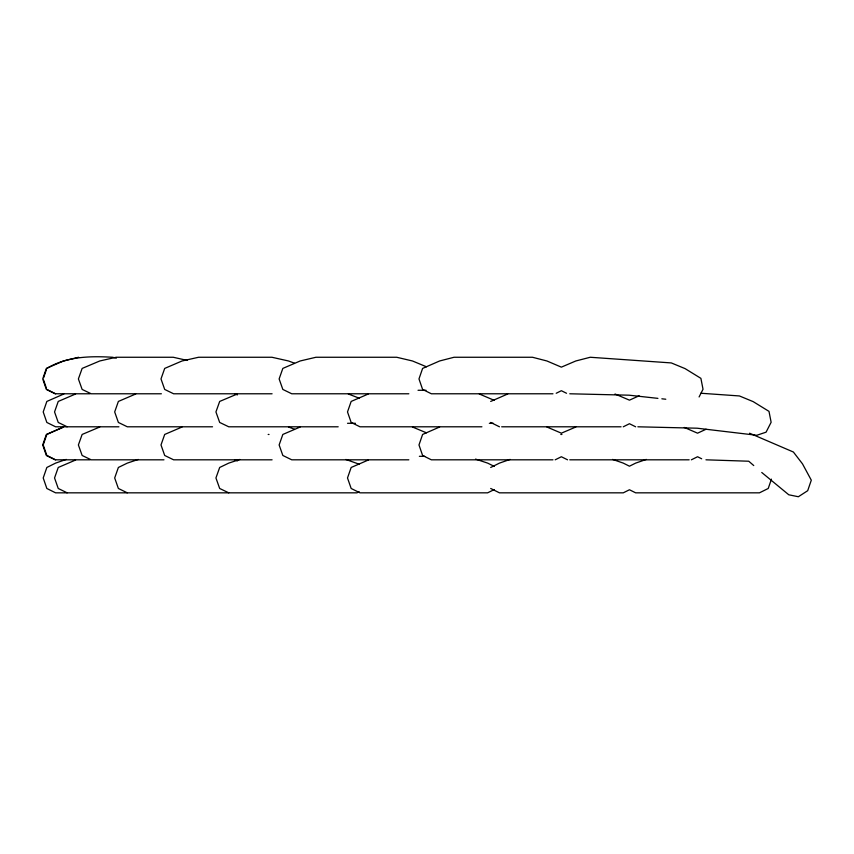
<?xml version="1.0" encoding="UTF-8"?>
<svg xmlns="http://www.w3.org/2000/svg" width="854" height="854" viewBox="0 0 854 854"><rect width="100%" height="100%" fill="white"/><g stroke="black" fill="none" stroke-linecap="round" stroke-linejoin="round"><path stroke-width="1.28" d="M43.618 377.756L46.436 369.59M771.45 479.147L768.226 488.477L759.462 492.833L635.654 492.833L629.462 489.758L623.271 492.833L499.462 492.833L490.698 488.477M699.095 396.961L703.023 389.264L700.899 378.354L685.089 368.618L671.308 362.929L590.253 357.26L575.809 360.975L561.366 367.145L546.923 360.975L532.48 357.26L454.061 357.26L439.618 360.975L422.602 368.416L418.983 378.93L422.602 389.435L431.355 393.779L552.965 393.779M46.842 368.416C66.633 356.428 90.097 355.947 112.547 357.26L116.325 358.189M490.698 401.433L507.714 393.993M556.21 393.267L561.366 390.705L566.522 393.267M490.698 467.469L499.462 463.114L510.116 459.409M555.175 459.815L561.366 456.741L567.558 459.815M623.271 426.797L629.462 423.723L635.654 426.797M691.366 459.815L697.558 456.741L701.689 458.79M494.263 489.566L487.645 492.833L359.982 492.833L351.165 488.477L347.503 477.973L351.165 467.469L368.298 460.028M359.171 491.744L356.908 492.833L55.595 492.833L46.842 488.477L43.212 477.973L46.842 467.469L55.595 463.114L66.26 459.409M63.847 393.993L46.842 401.433L43.212 411.938L46.842 422.452L55.595 426.797L118.909 426.797M62.673 427.448L46.842 434.451L43.212 444.955L46.842 455.47L55.595 459.815M439.618 427.011L422.602 434.451L418.983 444.955L422.602 455.47L431.355 459.815L552.965 459.815M639.187 395.754L629.462 400.163L615.019 393.993M575.809 427.011L561.366 433.181L546.923 427.011M706.109 429.22L697.558 433.181L684.3 427.448M63.495 427.011L46.351 434.451L42.7 444.955L46.351 455.47L55.179 459.815L90.065 459.815M368.298 393.993L351.165 401.433L347.503 411.938L351.165 422.452L359.982 426.797L481.912 426.797M75.59 393.993L58.243 401.433L54.549 411.938L58.243 422.452L67.167 426.797M135.722 393.993L118.375 401.433L114.682 411.938L118.375 422.452L127.31 426.797L212.539 426.797M75.59 460.028L58.243 467.469L54.549 477.973L58.243 488.477L67.167 492.833M182.041 427.011L164.694 434.451L161 444.955L164.694 455.47L173.618 459.815L272.084 459.815M300.17 427.011L282.834 434.451L279.13 444.955L282.834 455.47L291.758 459.815L408.842 459.815M99.758 427.011L82.144 434.451L78.387 444.955L82.144 455.47L91.207 459.815L163.968 459.815M237.295 393.993L219.681 401.433L215.934 411.938L219.681 422.452L228.744 426.797L338.184 426.797M646.318 459.409L635.654 463.114L629.462 466.199L623.271 463.114L612.606 459.409M78.611 357.26L63.495 360.975L46.351 368.416L42.7 378.93L46.351 389.435L55.179 393.779L90.065 393.779M239.825 459.452L228.744 463.114L219.681 467.469L215.934 477.973L219.681 488.477L228.744 492.833M138.273 459.452L127.31 463.114L118.375 467.469L114.682 477.973L118.375 488.477L127.31 492.833M418.033 390.278L426.018 390.278M161.374 393.779L91.207 393.779L82.144 389.435L78.387 378.93L82.144 368.416L99.758 360.975L116.176 357.26L173.255 357.26L187.143 360.399M272.084 393.779L173.618 393.779L164.694 389.435L161 378.93L164.694 368.416L182.041 360.975L198.598 357.26L271.935 357.26L288.503 360.975L294.513 363.185M408.842 393.779L291.758 393.779L282.834 389.435L279.13 378.93L282.834 368.416L300.17 360.975L315.948 357.26L396.694 357.26L412.471 360.975L426.466 366.782M569.767 393.779L629.056 395.188L657.922 398.37M347.525 423.296L355.424 423.296M489.342 423.296L493.27 423.296M501.672 426.797L621.061 426.797M637.863 426.797L697.163 428.206L756.793 435.273L766.07 432.177L771.13 422.282L768.995 411.372L753.185 401.636L739.404 395.946L700.867 393.246M268.177 434.451L269.031 434.451M560.811 434.451L561.921 434.451M419.367 456.314L424.684 456.314M569.767 459.815L689.157 459.815M705.959 459.815L748.744 461.224L753.751 465.558M661.861 398.797L665.789 399.234M345.838 459.452L359.171 464.202M475.55 459.1L487.645 463.114L494.263 466.38M348.357 393.993L359.171 398.177M412.471 427.011L426.466 432.818M235.063 393.993L237.465 394.879M288.503 427.011L294.513 429.22M235.063 460.028L237.465 460.904M479.329 393.993L494.263 400.345M749.577 433.213L793.387 452.022L802.482 463.839L811.3 480.183L807.692 490.698L798.362 496.74L788.786 494.786L761.757 472.486M490.698 422.452L499.462 426.797M46.842 389.435L55.595 393.779M43.618 380.094L46.436 388.26"/></g></svg>
